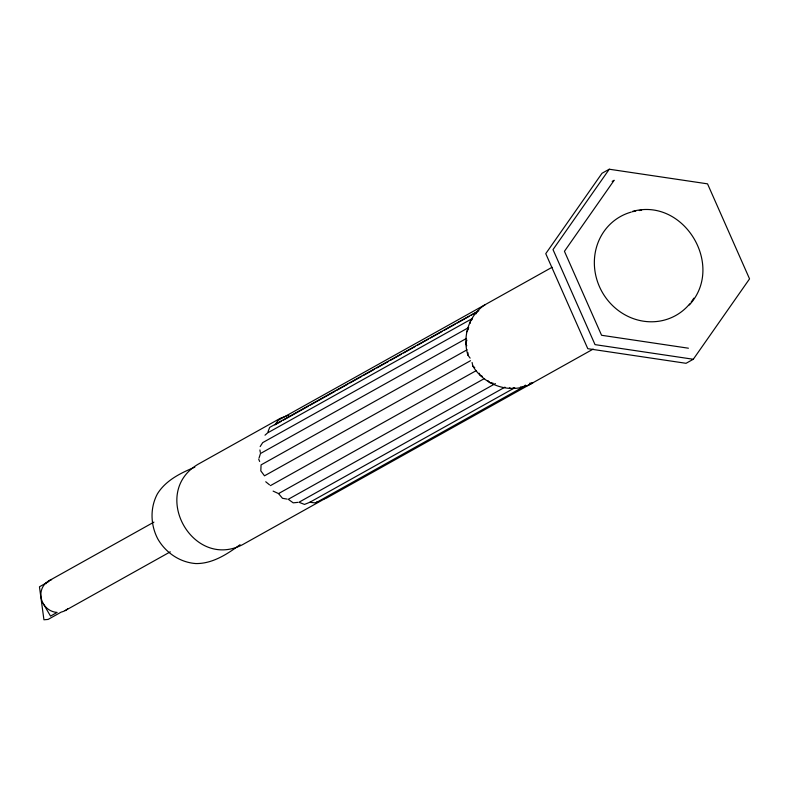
<?xml version="1.0" encoding="UTF-8"?>
<svg xmlns="http://www.w3.org/2000/svg" width="789" height="789" viewBox="0 0 789 789"><rect width="100%" height="100%" fill="white"/><g stroke="black" fill="none" stroke-linecap="round" stroke-linejoin="round"><path stroke-width="1.18" d="M470.116 358.117L467.916 355.158L468.015 352.762M485.353 304.554C468.725 315.028 462.196 336.735 467.916 355.158M470.145 323.362L470.392 320.985L472.098 319.476M259.048 458.074L260.459 453.527L466.486 338.412M466.861 340.089L465.806 343.491L466.753 345.76M267.984 431.82L269.67 427.401L478.844 310.688M475.925 313.894L476.773 311.685M260.173 446.564L262.688 442.629L468.715 327.514M466.644 331.834L468.528 328.885M689.339 304.968C725.377 265.863 683.905 196.964 632.413 211.442M609.266 169.221L553.01 249.61L595.024 344.625L693.294 359.261L749.55 278.872L707.536 183.847L609.266 169.221L602.017 173.264L545.761 253.654L587.785 348.679L686.055 363.305L693.294 359.261M275.539 423.989L278.251 420.271L552.063 267.284M264.996 435.193L267.56 432.924L472.522 318.411M504.97 387.143L298.942 502.258L304.495 504.418L309.801 502.297L315.63 502.928L317.425 501.528M315.63 502.928L522.732 387.212L525.435 385.111M240.063 544.696C227.143 554.223 212.468 563.81 195.83 563.563C179.951 562.409 165.71 552.724 157.859 539.035C150.472 525.079 149.89 507.879 157.415 493.855C165.729 480.402 180.632 472.986 194.824 467.196M612.175 181.381L614.148 180.277L564.441 251.306L601.573 335.276L688.402 348.205M274.858 424.916L281.298 421.326M283.438 420.123L308.124 406.335M310.264 405.132L334.95 391.344M337.09 390.141L347.821 384.144M349.971 382.951L361.776 376.353M363.916 375.16L374.647 369.163M376.797 367.96L388.602 361.362M390.742 360.169L401.483 354.172M403.623 352.969L415.428 346.381M417.578 345.178L428.309 339.181M430.449 337.978L442.254 331.39M444.404 330.187L455.135 324.19M457.275 322.997L469.08 316.399M471.23 315.196L477.67 311.606M48.75 580.891L153.924 522.121M48.859 581.523L39.45 586.779L43.937 619.779L48.099 619.424L61.266 612.067A16.963 15.81 60.8 0 0 67.676 608.832M467.108 349.774L261.07 464.899L260.814 470.865L264.493 475.816L470.52 360.701M270.459 485.62L476.487 370.495M65.132 610.607L170.296 551.836M273.122 491.103L278.537 493.589L484.564 378.473M495.384 383.572L288.281 499.289L293.192 502.84L297.788 502.376M309.801 502.297L514.753 387.784M324.664 498.796L242.44 544.735C192.546 570.447 149.624 492.671 198.088 464.248L280.312 418.308L288.685 415.132M593.2 349.083L325.837 498.461L323.559 498.845M472.088 362.476L472.838 366.037C484.683 386.077 512.515 395.289 532.94 382.744L529.518 383.326M513.718 387.853L511.597 388.701L509.378 387.833M520.405 386.955L522.732 387.212M493.066 383.178L489.594 382.586L488.016 380.702M287.127 499.092L282.492 498.303L278.537 493.589M482.395 376.383L480.235 375.386L479.16 373.197M472.838 366.037L474.722 367.585M265.735 481.754L269.513 484.841M43.089 603.368L50.526 616.101L57.104 612.422A16.963 15.81 60.8 0 1 41.087 597.638A16.963 15.81 60.8 0 1 51.62 579.688M258.703 459.208L259.65 461.476M259.906 449.947L260.271 452.334M46.028 583.101L46.107 583.673M689.734 303.854A56.68 52.824 60.8 0 1 603.792 294.77A56.68 52.824 60.8 0 1 631.299 212.063M632.403 211.768A56.68 52.824 60.8 0 1 635.796 211.028M639.268 210.525A56.68 52.824 60.8 0 1 641.595 210.318M693.837 298.163A56.68 52.824 60.8 0 1 691.184 302.029"/></g></svg>
